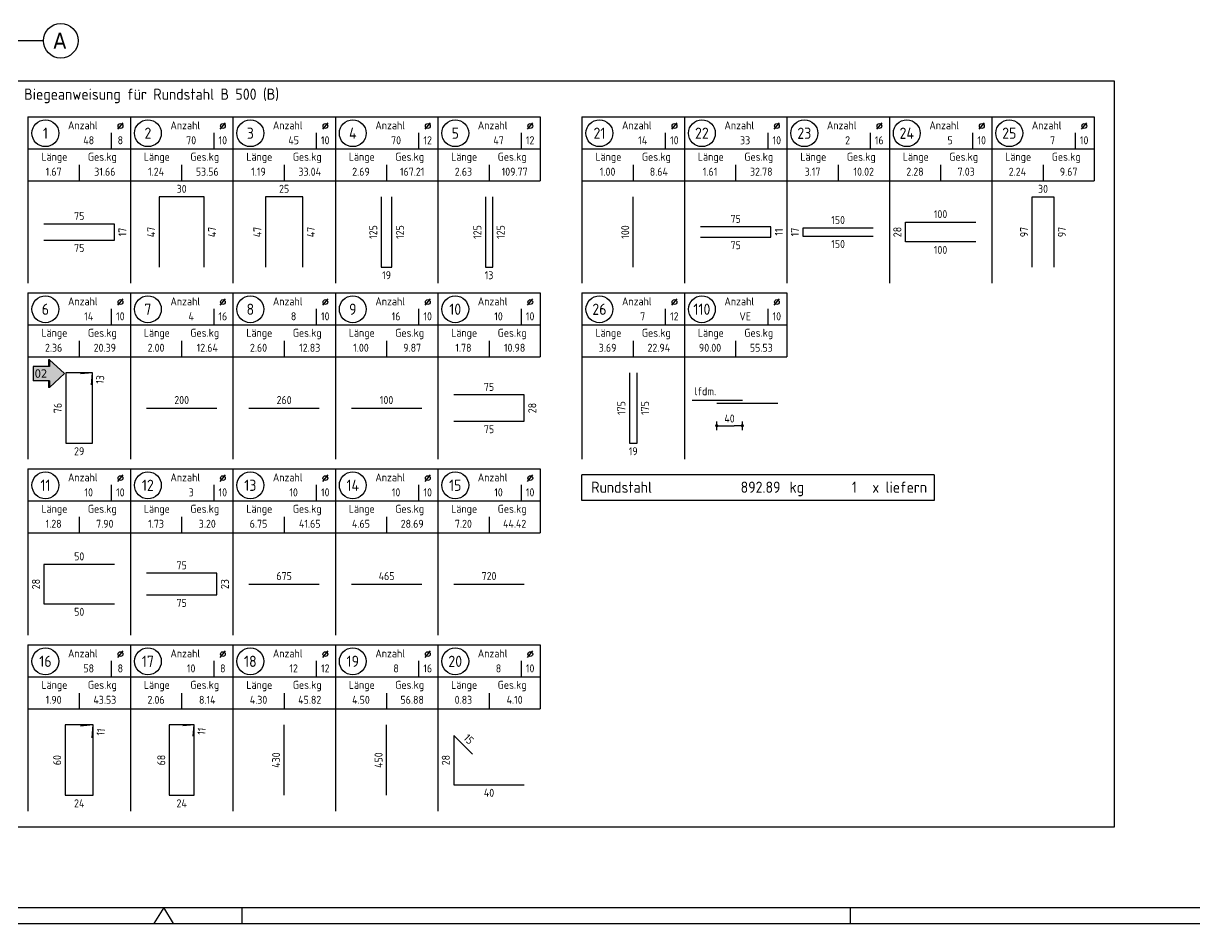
# Model space of a CAD drawing. Extents: x 40 to 130.5, y -19 to 13.9.
# Drawn here: x 67.49 to 85.78, y -19.01 to -4.95 of the extents above; entities that cross this region are included whole.
import ezdxf
from ezdxf.enums import TextEntityAlignment as Align

# ---------------------------------------------------------------- set-up
doc = ezdxf.new("R2010")
doc.units = 0
doc.header["$LTSCALE"] = 0.5
doc.linetypes.add('AUSGEZOGEN', pattern=[1000.01, 1000, 0.01])
for name, color, linetype in [('ACHSEN', 7, 'Continuous'), ('grau_hell', 7, 'Continuous'), ('index', 7, 'Continuous'), ('MASSE', 7, 'Continuous'), ('OBJEKT', 7, 'Continuous'), ('RAHMEN', 7, 'Continuous'), ('RND', 7, 'Continuous'), ('RND_BILD', 7, 'Continuous'), ('SFP_Achsen', 7, 'Continuous'), ('TEXT', 7, 'Continuous')]:
    doc.layers.add(name, color=color, linetype=linetype)
doc.styles.add('helv', font='tahoma.ttf')
doc.styles.add('txt', font='isocp.shx')
doc.dimstyles.new('DOT_I', dxfattribs={"dimscale": 0.5, "dimtxt": 0.25, "dimasz": 0.25, "dimexe": 0.1, "dimexo": 0.3, "dimgap": 0.1, "dimtad": 1, "dimdec": 3, "dimzin": 3, "dimtxsty": 'txt', "dimblk": 'DOT', "dimblk1": 'DOT', "dimblk2": 'DOT', "dimsah": 1, "dimcen": 0.1, "dimse1": 1, "dimse2": 1, "dimazin": 0, "dimtfac": 1, "dimtdec": 4, "dimtix": 1, "dimtmove": 2, "dimatfit": 3, "dimfxl": 0, "dimtvp": 1, "dimtolj": 1, "dimtzin": 0, "dimarcsym": 0})

# ---------------------------------------------------------------- blocks, each defined once
blk = doc.blocks.new('DOT')
at = {"layer": 'MASSE', "color": 7, "linetype": 'Continuous'}
for p, q in [((0, 0), (-1, 0)), ((0, 0.54), (0, -0.54))]:
    blk.add_line(p, q, dxfattribs=at)
at = {"layer": 'MASSE', "color": 7, "linetype": 'Continuous', "const_width": 0.2}
blk.add_lwpolyline([(-0.1, 0, 1), (0.1, 0, 1)], format="xyb", close=True, dxfattribs=at)
blk = doc.blocks.new('*D38')
at = {"layer": 'DEFPOINTS', "color": 0, "linetype": 'AUSGEZOGEN', "transparency": 16777216}
for p in [(78.317, -10.883), (78.717, -10.883), (78.717, -11.233)]:
    blk.add_point(p, dxfattribs=at)
at = {"layer": 'RND', "color": 0, "linetype": 'AUSGEZOGEN', "lineweight": -2, "transparency": 16777216}
blk.add_line((78.442, -11.233), (78.592, -11.233), dxfattribs=at)
at = {"layer": 'RND', "color": 0, "linetype": 'AUSGEZOGEN', "lineweight": -2, "transparency": 16777216, "xscale": 0.125, "yscale": 0.125, "zscale": 0.125, "rotation": 180}
blk.add_blockref('DOT', (78.317, -11.233), dxfattribs=at)
at = {"layer": 'RND', "color": 0, "linetype": 'AUSGEZOGEN', "lineweight": -2, "transparency": 16777216, "xscale": 0.125, "yscale": 0.125, "zscale": 0.125}
blk.add_blockref('DOT', (78.717, -11.233), dxfattribs=at)
at = {"layer": 'RND', "color": 0, "linetype": 'AUSGEZOGEN', "transparency": 16777216, "insert": (78.517, -11.121), "char_height": 0.125, "attachment_point": 5, "style": 'txt'}
blk.add_mtext('\\A1;40', dxfattribs=at)
blk = doc.blocks.new('A1-35-0')
at = {"layer": 'RAHMEN', "color": 5}
blk.add_line((2, 0.5), (118.4, 0.5), dxfattribs=at)
at = {"layer": 'RAHMEN', "color": 7, "linetype": 'Continuous'}
for p, q in [((59.45, 0.5), (59.14, 0)), ((59.76, 0), (59.45, 0.5))]:
    blk.add_line(p, q, dxfattribs=at)
at = {"layer": 'RAHMEN', "color": 7}
for p, q in [((61.9, 0), (61.9, 0.5)), ((80.9, 0), (80.9, 0.5))]:
    blk.add_line(p, q, dxfattribs=at)
at = {"layer": 'RAHMEN'}
blk.add_line((0, 0), (118.9, 0), dxfattribs=at)
blk = doc.blocks.new('RND_LIS2')
at = {"layer": 'RND', "color": 3, "linetype": 'Continuous'}
for p, q in [((0, 0), (0, -5.2)), ((0, 0), (3.2, 0)), ((3.2, 0), (3.2, -2)), ((2.6, -0.503), (2.6, -1)), ((0, -1), (3.2, -1)), ((1.6, -1.503), (1.6, -2)), ((0, -2), (3.2, -2))]:
    blk.add_line(p, q, dxfattribs=at)
at = {"layer": 'RND', "color": 7, "linetype": 'Continuous'}
blk.add_line((2.805, -0.39), (2.973, -0.186), dxfattribs=at)
at = {"layer": 'RND', "color": 1, "linetype": 'Continuous'}
blk.add_circle((0.545, -0.513), 0.42, dxfattribs=at)
at = {"layer": 'RND', "color": 7, "linetype": 'Continuous'}
blk.add_circle((2.889, -0.288), 0.075, dxfattribs=at)
at = {"layer": 'RND', "color": 7, "linetype": 'Continuous', "style": 'txt'}
for s, p in [('Anzahl', (1.249, -0.391)), ('Länge', (0.42, -1.373)), ('Ges.kg', (1.872, -1.373))]:
    blk.add_text(s, height=0.25, dxfattribs=at).set_placement(p)
at = {"layer": 'RND', "color": 1, "linetype": 'Continuous', "style": 'txt'}
blk.add_attdef('POS1', text='', height=0.35, dxfattribs=at).set_placement((0.545, -0.513), align=Align.MIDDLE)
at = {"layer": 'RND', "color": 7, "linetype": 'Continuous', "style": 'txt'}
for tag, p in [('STK1', (1.897, -0.859)), ('DS1', (2.885, -0.859)), ('LANG1', (0.8, -1.841)), ('GEW', (2.4, -1.841))]:
    blk.add_attdef(tag, text='', height=0.25, dxfattribs=at).set_placement(p, align=Align.CENTER)
blk = doc.blocks.new('hin_ind5')
at = {"layer": 'grau_hell', "linetype": 'AUSGEZOGEN'}
h = blk.add_hatch(color=9, dxfattribs=at)
h.dxf.hatch_style = 2
h.paths.add_polyline_path([(0, 0), (0.619, -0.577), (0.619, -0.3), (1.306, -0.3), (1.306, 0.3), (0.619, 0.3), (0.619, 0.577)])
h.paths.add_polyline_path([(0.34, -0.274), (1.311, -0.274), (1.311, 0.274), (0.34, 0.274)], flags=9)
at = {"layer": 'OBJEKT', "linetype": 'AUSGEZOGEN'}
for points in [[(0.619, 0.3), (0.66, 0.3), (0.66, 0.577), (0.619, 0.577)], [(0.619, -0.577), (0.66, -0.577), (0.66, -0.3), (0.619, -0.3)]]:
    blk.add_hatch(color=1, dxfattribs=at).paths.add_polyline_path(points)
at = {"layer": 'OBJEKT', "color": 1, "linetype": 'AUSGEZOGEN'}
for p, q in [((0, 0), (0.619, 0.577)), ((0.619, 0.577), (0.619, 0.3)), ((0.619, 0.577), (0.66, 0.577)), ((0.66, 0.577), (0.66, 0.3)), ((0, 0), (0.619, -0.577)), ((0.619, 0.3), (1.306, 0.3)), ((1.306, 0.3), (1.306, -0.3)), ((0.619, -0.3), (0.619, -0.577)), ((0.619, -0.3), (1.306, -0.3)), ((0.66, -0.3), (0.66, -0.577))]:
    blk.add_line(p, q, dxfattribs=at)
at = {"layer": 'OBJEKT', "color": 7, "linetype": 'AUSGEZOGEN'}
blk.add_line((0.619, -0.577), (0.66, -0.577), dxfattribs=at)
at = {"layer": 'index', "color": 1, "linetype": 'Continuous', "style": 'helv'}
blk.add_attdef('INDEX', text='', height=0.35, rotation=360, dxfattribs=at).set_placement((1.259, 0), align=Align.MIDDLE_RIGHT)
blk = doc.blocks.new('RND_SUM')
at = {"layer": 'RND', "color": 5, "linetype": 'Continuous'}
for p, q in [((0, 0), (0, 0.8)), ((11, 0.8), (0, 0.8)), ((11, 0.8), (11, 0)), ((11, 0), (0, 0))]:
    blk.add_line(p, q, dxfattribs=at)
at = {"layer": 'RND', "color": 1, "linetype": 'Continuous', "style": 'txt'}
for s, p in [('Rundstahl', (0.292, 0.235)), ('kg', (6.483, 0.235))]:
    blk.add_text(s, height=0.35, dxfattribs=at).set_placement(p)
blk.add_text('x liefern', height=0.35, dxfattribs=at).set_placement((10.784, 0.235), align=Align.RIGHT)
for tag, p in [('RND-S', (6.203, 0.235)), ('RND-Z', (8.59, 0.235))]:
    blk.add_attdef(tag, text='', height=0.35, dxfattribs=at).set_placement(p, align=Align.RIGHT)

msp = doc.modelspace()

# ---------------------------------------------------------------- linework, layer by layer
at = {"layer": 'ACHSEN', "color": 140, "linetype": 'AUSGEZOGEN'}
msp.add_line((67.8019, -5.2189), (66.5025, -5.2189), dxfattribs=at)
at = {"layer": 'RND', "color": 1, "linetype": 'AUSGEZOGEN'}
for points in [[(77.9331, -10.8331), (78.7173, -10.8331)], [(78.3173, -10.8831), (79.2706, -10.8831)]]:
    msp.add_lwpolyline(points, dxfattribs=at)
at = {"layer": 'RND_BILD', "color": 1, "linetype": 'AUSGEZOGEN'}
for points in [[(70.3123, -8.7573), (70.3123, -7.6573), (69.6102, -7.6573), (69.6102, -8.7573)], [(71.8538, -8.7573), (71.8538, -7.6573), (71.2687, -7.6573), (71.2687, -8.7573)], [(73.0776, -7.6573), (73.0776, -8.7573), (73.2448, -8.7573), (73.2448, -7.6573)], [(74.704, -7.6573), (74.704, -8.7573), (74.8184, -8.7573), (74.8184, -7.6573)], [(77.013, -8.7573), (77.013, -7.6573)], [(83.2429, -8.7573), (83.2429, -7.6573), (83.5831, -7.6573), (83.5831, -8.7573)], [(67.8112, -8.332), (68.9112, -8.332), (68.9112, -8.0827), (67.8112, -8.0827)], [(78.063, -8.288), (79.163, -8.288), (79.163, -8.1267), (78.063, -8.1267)], [(80.763, -8.145), (79.663, -8.145), (79.663, -8.2697), (80.763, -8.2697)], [(82.363, -8.3613), (81.263, -8.3613), (81.263, -8.0533), (82.363, -8.0533)], [(68.5547, -10.5948), (68.5711, -10.4073), (68.1514, -10.4073), (68.1514, -11.5073), (68.5711, -11.5073), (68.5711, -10.4073), (68.3837, -10.4237)], [(76.9533, -10.4073), (76.9533, -11.5073), (77.0727, -11.5073), (77.0727, -10.4073)], [(74.2112, -11.1627), (75.3112, -11.1627), (75.3112, -10.752), (74.2112, -10.752)], [(69.4112, -10.9573), (70.5112, -10.9573)], [(71.0112, -10.9573), (72.1112, -10.9573)], [(72.6112, -10.9573), (73.7112, -10.9573)], [(68.9112, -13.3993), (67.8112, -13.3993), (67.8112, -14.0153), (68.9112, -14.0153)], [(69.4112, -13.876), (70.5112, -13.876), (70.5112, -13.5387), (69.4112, -13.5387)], [(71.0112, -13.7073), (72.1112, -13.7073)], [(72.6112, -13.7073), (73.7112, -13.7073)], [(74.2112, -13.7073), (75.3112, -13.7073)], [(68.5637, -16.1082), (68.5812, -15.9073), (68.1412, -15.9073), (68.1412, -17.0073), (68.5812, -17.0073), (68.5812, -15.9073), (68.3803, -15.9249)], [(70.1398, -16.0846), (70.1553, -15.9073), (69.7671, -15.9073), (69.7671, -17.0073), (70.1553, -17.0073), (70.1553, -15.9073), (69.9781, -15.9228)], [(71.5612, -17.0073), (71.5612, -15.9073)], [(73.1612, -17.0073), (73.1612, -15.9073)], [(74.5029, -16.364), (74.2112, -16.0723), (74.2112, -16.8423), (75.3112, -16.8423)]]:
    msp.add_lwpolyline(points, dxfattribs=at)
at = {"layer": 'SFP_Achsen', "color": 7, "linetype": 'AUSGEZOGEN'}
msp.add_circle((68.0724, -5.2189), 0.2705, dxfattribs=at)
at = {"layer": 'TEXT', "color": 1, "linetype": 'AUSGEZOGEN'}
msp.add_lwpolyline([(67.1847, -5.8463), (84.525, -5.8463), (84.525, -17.5061), (67.1847, -17.5061)], close=True, dxfattribs=at)

# ---------------------------------------------------------------- block references
at = {"layer": 'OBJEKT', "color": 7, "linetype": 'AUSGEZOGEN'}
ref = msp.add_blockref('hin_ind5', (68.1306, -10.4181), dxfattribs=dict(at, xscale=-0.375, yscale=0.375, zscale=0.375))
ref.add_attrib('INDEX', '02', dxfattribs={"layer": 'index', "color": 1, "linetype": 'Continuous', "height": 0.13125, "style": 'helv'}).set_placement((67.8627, -10.4181), align=Align.MIDDLE_RIGHT)
at = {"layer": 'RAHMEN', "color": 191, "linetype": 'AUSGEZOGEN', "xscale": 0.5, "yscale": 0.5, "zscale": 0.5}
msp.add_blockref('A1-35-0', (39.9553, -19.0109), dxfattribs=at)
at = {"layer": 'RND_BILD', "color": 6, "linetype": 'AUSGEZOGEN', "xscale": 0.5, "yscale": 0.5, "zscale": 0.5}
for p, values in [((67.5612, -6.4073), {'POS1': '1', 'STK1': '48', 'DS1': '8', 'LANG1': '1.67', 'GEW': '31.66'}), ((76.213, -6.4073), {'POS1': '21', 'STK1': '14', 'DS1': '10', 'LANG1': '1.00', 'GEW': '8.64'})]:
    msp.add_blockref('RND_LIS2', p, dxfattribs=at).add_auto_attribs(values)
at = {"layer": 'RND_BILD', "color": 7, "linetype": 'AUSGEZOGEN', "xscale": 0.5, "yscale": 0.5, "zscale": 0.5}
for name, p, values in [('RND_LIS2', (69.1612, -6.4073), {'POS1': '2', 'STK1': '70', 'DS1': '10', 'LANG1': '1.24', 'GEW': '53.56'}), ('RND_LIS2', (70.7612, -6.4073), {'POS1': '3', 'STK1': '45', 'DS1': '10', 'LANG1': '1.19', 'GEW': '33.04'}), ('RND_LIS2', (72.3612, -6.4073), {'POS1': '4', 'STK1': '70', 'DS1': '12', 'LANG1': '2.69', 'GEW': '167.21'}), ('RND_LIS2', (73.9612, -6.4073), {'POS1': '5', 'STK1': '47', 'DS1': '12', 'LANG1': '2.63', 'GEW': '109.77'}), ('RND_LIS2', (77.813, -6.4073), {'POS1': '22', 'STK1': '33', 'DS1': '10', 'LANG1': '1.61', 'GEW': '32.78'}), ('RND_LIS2', (79.413, -6.4073), {'POS1': '23', 'STK1': '2', 'DS1': '16', 'LANG1': '3.17', 'GEW': '10.02'}), ('RND_LIS2', (81.013, -6.4073), {'POS1': '24', 'STK1': '5', 'DS1': '10', 'LANG1': '2.28', 'GEW': '7.03'}), ('RND_LIS2', (82.613, -6.4073), {'POS1': '25', 'STK1': '7', 'DS1': '10', 'LANG1': '2.24', 'GEW': '9.67'}), ('RND_LIS2', (67.5612, -9.1573), {'POS1': '6', 'STK1': '14', 'DS1': '10', 'LANG1': '2.36', 'GEW': '20.39'}), ('RND_LIS2', (69.1612, -9.1573), {'POS1': '7', 'STK1': '4', 'DS1': '16', 'LANG1': '2.00', 'GEW': '12.64'}), ('RND_LIS2', (70.7612, -9.1573), {'POS1': '8', 'STK1': '8', 'DS1': '10', 'LANG1': '2.60', 'GEW': '12.83'}), ('RND_LIS2', (72.3612, -9.1573), {'POS1': '9', 'STK1': '16', 'DS1': '10', 'LANG1': '1.00', 'GEW': '9.87'}), ('RND_LIS2', (73.9612, -9.1573), {'POS1': '10', 'STK1': '10', 'DS1': '10', 'LANG1': '1.78', 'GEW': '10.98'}), ('RND_LIS2', (76.213, -9.1573), {'POS1': '26', 'STK1': '7', 'DS1': '12', 'LANG1': '3.69', 'GEW': '22.94'}), ('RND_LIS2', (77.813, -9.1573), {'POS1': '110', 'STK1': 'VE', 'DS1': '10', 'LANG1': '90.00', 'GEW': '55.53'}), ('RND_LIS2', (67.5612, -11.9073), {'POS1': '11', 'STK1': '10', 'DS1': '10', 'LANG1': '1.28', 'GEW': '7.90'}), ('RND_LIS2', (69.1612, -11.9073), {'POS1': '12', 'STK1': '3', 'DS1': '10', 'LANG1': '1.73', 'GEW': '3.20'}), ('RND_LIS2', (70.7612, -11.9073), {'POS1': '13', 'STK1': '10', 'DS1': '10', 'LANG1': '6.75', 'GEW': '41.65'}), ('RND_LIS2', (72.3612, -11.9073), {'POS1': '14', 'STK1': '10', 'DS1': '10', 'LANG1': '4.65', 'GEW': '28.69'}), ('RND_LIS2', (73.9612, -11.9073), {'POS1': '15', 'STK1': '10', 'DS1': '10', 'LANG1': '7.20', 'GEW': '44.42'}), ('RND_SUM', (76.2115, -12.3991), {'RND-S': '892.89', 'RND-Z': '1'}), ('RND_LIS2', (67.5612, -14.6573), {'POS1': '16', 'STK1': '58', 'DS1': '8', 'LANG1': '1.90', 'GEW': '43.53'}), ('RND_LIS2', (69.1612, -14.6573), {'POS1': '17', 'STK1': '10', 'DS1': '8', 'LANG1': '2.06', 'GEW': '8.14'}), ('RND_LIS2', (70.7612, -14.6573), {'POS1': '18', 'STK1': '12', 'DS1': '12', 'LANG1': '4.30', 'GEW': '45.82'}), ('RND_LIS2', (72.3612, -14.6573), {'POS1': '19', 'STK1': '8', 'DS1': '16', 'LANG1': '4.50', 'GEW': '56.88'}), ('RND_LIS2', (73.9612, -14.6573), {'POS1': '20', 'STK1': '8', 'DS1': '10', 'LANG1': '0.83', 'GEW': '4.10'})]:
    msp.add_blockref(name, p, dxfattribs=at).add_auto_attribs(values)

# ---------------------------------------------------------------- texts
at = {"layer": 'RND_BILD', "color": 7, "linetype": 'AUSGEZOGEN', "style": 'txt'}
for s, p in [('30', (69.9612, -7.5323)), ('25', (71.5612, -7.5323)), ('30', (83.413, -7.5323)), ('75', (68.3612, -7.9577)), ('75', (78.613, -8.0017)), ('150', (80.213, -8.02)), ('100', (81.813, -7.9283)), ('75', (68.3612, -8.457)), ('75', (78.613, -8.413)), ('150', (80.213, -8.3947)), ('100', (81.813, -8.4863)), ('19', (73.1612, -8.8823)), ('13', (74.7612, -8.8823)), ('75', (74.7612, -10.627)), ('200', (69.9612, -10.8323)), ('260', (71.5612, -10.8323)), ('100', (73.1612, -10.8323)), ('75', (74.7612, -11.2877)), ('19', (77.013, -11.6323)), ('50', (68.3612, -13.2743)), ('75', (69.9612, -13.4137)), ('675', (71.5612, -13.5823)), ('465', (73.1612, -13.5823)), ('720', (74.7612, -13.5823)), ('50', (68.3612, -14.1403)), ('75', (69.9612, -14.001)), ('40', (74.7612, -16.9673)), ('24', (68.3612, -17.1323)), ('24', (69.9612, -17.1323))]:
    msp.add_text(s, height=0.125, dxfattribs=at).set_placement(p, align=Align.MIDDLE)
for s, rotation, p in [('17', 90, (69.0362, -8.2073)), ('47', 90, (69.4852, -8.2073)), ('47', 90, (70.4373, -8.2073)), ('47', 90, (71.1437, -8.2073)), ('47', 90, (71.9788, -8.2073)), ('125', 90, (72.9526, -8.2073)), ('125', 90, (73.3698, -8.2073)), ('125', 90, (74.579, -8.2073)), ('125', 90, (74.9434, -8.2073)), ('100', 90, (76.888, -8.2073)), ('11', 90, (79.288, -8.2073)), ('17', 90, (79.538, -8.2073)), ('28', 90, (81.138, -8.2073)), ('97', 90, (83.1179, -8.2073)), ('97', 90, (83.7081, -8.2073)), ('13', 84.99986, (68.6874, -10.512)), ('76', 90, (68.0264, -10.9573)), ('28', 90, (75.4362, -10.9573)), ('175', 90, (76.8283, -10.9573)), ('175', 90, (77.1977, -10.9573)), ('29', 360, (68.3612, -11.6323)), ('28', 90, (67.6862, -13.7073)), ('23', 90, (70.6362, -13.7073)), ('11', 84.99986, (68.697, -16.0187)), ('11', 84.99986, (70.2721, -16.0069)), ('15', 315, (74.4455, -16.1298)), ('60', 90, (68.0162, -16.4573)), ('68', 90, (69.6421, -16.4573)), ('430', 90, (71.4362, -16.4573)), ('450', 90, (73.0362, -16.4573)), ('28', 90, (74.0862, -16.4573))]:
    msp.add_text(s, height=0.125, rotation=rotation, dxfattribs=at).set_placement(p, align=Align.MIDDLE)
at = {"layer": 'SFP_Achsen', "color": 6, "linetype": 'AUSGEZOGEN', "style": 'helv'}
msp.add_text('A', height=0.25, dxfattribs=at).set_placement((67.9583, -5.3433))
at = {"layer": 'TEXT', "color": 1, "linetype": 'AUSGEZOGEN', "style": 'txt'}
msp.add_text('Biegeanweisung für Rundstahl B 500 (B)', height=0.175, dxfattribs=at).set_placement((67.5015, -6.1415))
at = {"layer": 'TEXT', "color": 7, "linetype": 'AUSGEZOGEN', "style": 'txt'}
msp.add_text('lfdm.', height=0.125, dxfattribs=at).set_placement((77.9717, -10.7574))

# ---------------------------------------------------------------- dimensions: what is measured, and where the dimension line sits
at = {"layer": 'RND', "color": 7, "linetype": 'AUSGEZOGEN'}
dim = msp.add_linear_dim(base=(78.7173, -11.2331), p1=(78.3173, -10.8831), p2=(78.7173, -10.8831), dimstyle='DOT_I', override={"dimdec": 0, "dimlfac": 100}, dxfattribs=at)
dim.commit()
dim.dimension.update_dxf_attribs({"geometry": '*D38', "text_midpoint": (78.5173, -11.1206)})

doc.saveas('drawing.dxf')
